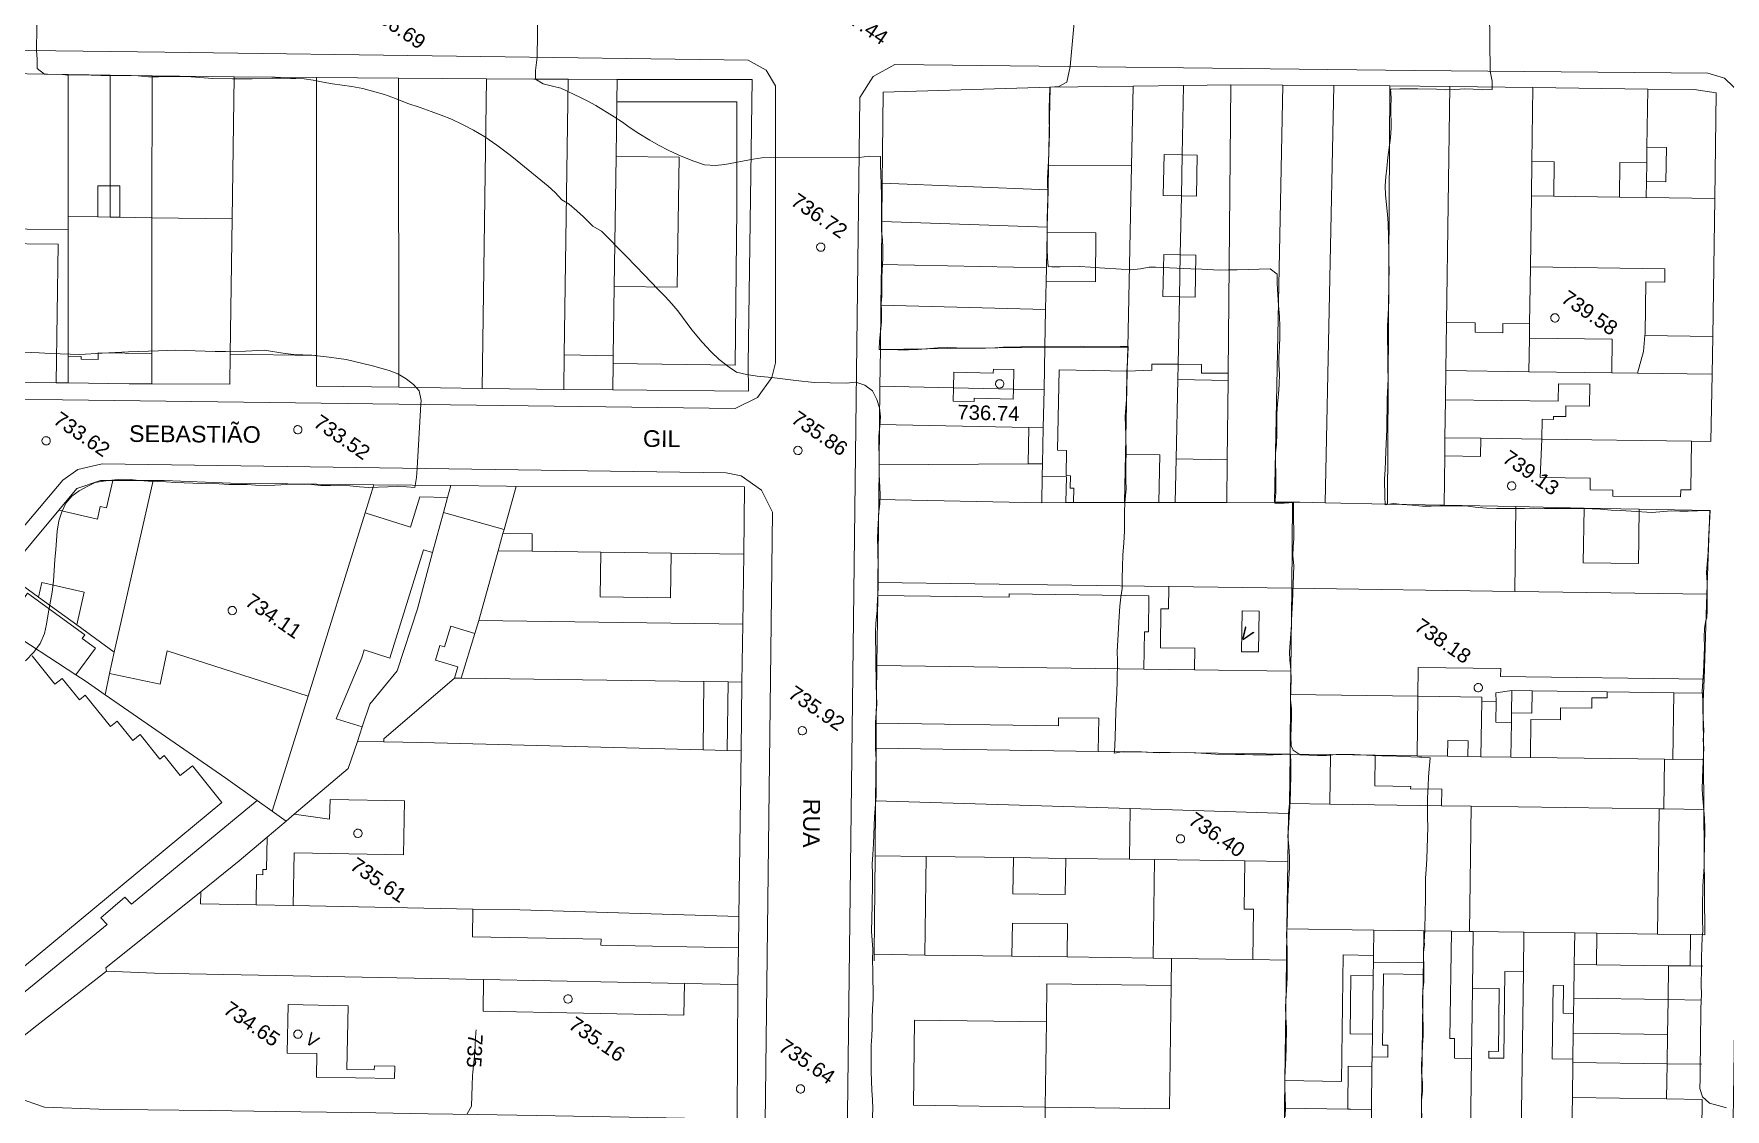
# Model space of a CAD drawing. Header units: metres. Extents: x 322294 to 7190115, y 7390841 to 10157759.
# Drawn here: x 323256.2 to 323459.6, y 7393118.2 to 7393247.5 of the extents above; entities that cross this region are included whole.
import ezdxf
from ezdxf.enums import TextEntityAlignment as Align

# ---------------------------------------------------------------- set-up
doc = ezdxf.new("R2010")
doc.units = ezdxf.units.M
doc.layers.get('0').update_dxf_attribs({"lineweight": 18})
for name, color, linetype, lineweight in [('100_SIST_VIARIO_MEIO_FIO', 1, 'Continuous', 18), ('160_P_SIMP_ASF_TOP', 7, 'Continuous', 18), ('168_P_SIMP_PARALE_TOP', 7, 'Continuous', 18), ('206_MURO_E_MURO_ARRIMO', 7, 'Continuous', 18), ('214_PROJ_BEIRAL_EDIF', 10, 'Continuous', 18), ('600_CURVA_MESTRA', 14, 'Continuous', 18), ('602_CURVA_MESTRA_TOP', 24, 'Continuous', 18), ('604_CURVA_INTERM', 7, 'Continuous', 18), ('606_PTO_COTADO', 7, 'Continuous', 18), ('608_PTO_COTADO_INTERVIA', 1, 'Continuous', 18), ('624_SEGM_CURVA_MESTRA', 14, 'Continuous', 18)]:
    doc.layers.add(name, color=color, linetype=linetype, lineweight=lineweight)
doc.styles.add('Style-Arial', font='arial.ttf', dxfattribs={"height": 1.75})

# ---------------------------------------------------------------- blocks, each defined once
blk = doc.blocks.new('SP09')
at = {"color": 0, "linetype": 'Continuous'}
blk.add_lwpolyline([(-0.03, -0.51), (-0.14, -0.49), (-0.24, -0.46), (-0.31, -0.42), (-0.35, -0.39), (-0.42, -0.31), (-0.47, -0.24), (-0.51, -0.15), (-0.52, -0.09), (-0.52, 0.03), (-0.51, 0.11), (-0.48, 0.2), (-0.44, 0.27), (-0.4, 0.33), (-0.32, 0.39), (-0.23, 0.44), (-0.15, 0.48), (-0.1, 0.48), (-0.03, 0.48), (0.08, 0.48), (0.19, 0.44), (0.27, 0.4), (0.35, 0.32), (0.41, 0.23), (0.46, 0.11), (0.48, 0.03), (0.48, -0.03), (0.47, -0.08), (0.44, -0.21), (0.38, -0.3), (0.31, -0.38), (0.23, -0.44), (0.1, -0.49), (0.02, -0.51)], close=True, dxfattribs=at)
blk = doc.blocks.new('SP10')
at = {"color": 0, "linetype": 'Continuous'}
blk.add_lwpolyline([(-0.03, -0.51), (-0.14, -0.49), (-0.24, -0.46), (-0.31, -0.42), (-0.35, -0.39), (-0.42, -0.31), (-0.47, -0.24), (-0.51, -0.15), (-0.52, -0.09), (-0.52, 0.03), (-0.51, 0.11), (-0.48, 0.2), (-0.44, 0.27), (-0.4, 0.33), (-0.32, 0.39), (-0.23, 0.44), (-0.15, 0.48), (-0.1, 0.48), (-0.03, 0.48), (0.08, 0.48), (0.19, 0.44), (0.27, 0.4), (0.35, 0.32), (0.41, 0.23), (0.46, 0.11), (0.48, 0.03), (0.48, -0.03), (0.47, -0.08), (0.44, -0.21), (0.38, -0.3), (0.31, -0.38), (0.23, -0.44), (0.1, -0.49), (0.02, -0.51)], close=True, dxfattribs=at)

msp = doc.modelspace()

# ---------------------------------------------------------------- linework, layer by layer
at = {"layer": '100_SIST_VIARIO_MEIO_FIO'}
for points in [[(323180.276, 7393246.415), (323179.595, 7393215.731), (323197.689, 7393204.457), (323216.827, 7393203.56), (323259.714, 7393203.509), (323340.574, 7393202.478), (323343.247, 7393203.767), (323344.99, 7393206.168), (323345.408, 7393207.958), (323345.433, 7393241.253), (323344.292, 7393243.163), (323342.112, 7393244.353), (323271.992, 7393245.315)], [(323422.23, 7393243.091), (323359.754, 7393243.822), (323357.141, 7393242.386), (323355.563, 7393239.874), (323353.732, 7393087.88), (323353.126, 7393023.232), (323354.198, 7393021.311), (323356.277, 7393020.596), (323454.943, 7393018.575), (323456.959, 7393019.539), (323458.45, 7393021.204), (323459.19, 7393023.313), (323462.319, 7393238.023), (323461.636, 7393240.149), (323459.498, 7393242.196), (323457.506, 7393242.775)]]:
    msp.add_lwpolyline(points, close=True, dxfattribs=at)
msp.add_lwpolyline([(323343.892, 7393093.192), (323345.054, 7393189.988), (323343.73, 7393192.645), (323341.294, 7393194.342), (323339.479, 7393194.716), (323264.448, 7393195.798), (323261.55, 7393195.121), (323259.716, 7393193.835), (323246.769, 7393178.486)], dxfattribs=at)
at = {"layer": '206_MURO_E_MURO_ARRIMO'}
for p, q in [((323258.925, 7393205.564), (323260.364, 7393205.542)), ((323260.364, 7393205.542), (323267.729, 7393205.429)), ((323267.729, 7393205.429), (323270.432, 7393205.416)), ((323319.965, 7393204.748), (323325.847, 7393204.69)), ((323264.257, 7393193.798), (323261.409, 7393192.833)), ((323265.728, 7393193.801), (323264.257, 7393193.798)), ((323271.908, 7393193.816), (323270.61, 7393193.813)), ((323279.907, 7393193.493), (323271.908, 7393193.816)), ((323297.131, 7393193.288), (323279.907, 7393193.493)), ((323306.374, 7393193.179), (323297.131, 7393193.288)), ((323261.409, 7393192.833), (323259.251, 7393190.227)), ((323313.064, 7393193.099), (323306.374, 7393193.179)), ((323314.234, 7393193.097), (323313.064, 7393193.099)), ((323357.72, 7393181.534), (323357.702, 7393179.974)), ((323457.007, 7393168.225), (323457.063, 7393169.909)), ((323456.969, 7393167.085), (323457.007, 7393168.225)), ((323457.011, 7393160.214), (323456.969, 7393167.085)), ((323357.532, 7393164.6), (323357.505, 7393161.599)), ((323457.048, 7393154.246), (323457.011, 7393160.214)), ((323340.954, 7393137.62), (323341.005, 7393141.387)), ((323357.282, 7393136.823), (323357.275, 7393136.022)), ((323406.606, 7393118.308), (323414.21, 7393118.202))]:
    msp.add_line(p, q, dxfattribs=at)
for points in [[(323260.366, 7393208.754), (323260.364, 7393205.542)], [(323393.813, 7393207.775), (323393.776, 7393205.935)], [(323374.032, 7393204.8), (323366.817, 7393204.946)], [(323377.607, 7393200.136), (323377.52, 7393195.817)], [(323437.573, 7393198.77), (323430.221, 7393198.872)], [(323393.583, 7393196.39), (323393.478, 7393191.157)], [(323297.131, 7393193.288), (323296.078, 7393189.91)], [(323306.374, 7393193.179), (323305.987, 7393191.748)], [(323256.821, 7393179.768), (323261.402, 7393176.431)], [(323265.904, 7393173.152), (323265.354, 7393170.594)], [(323261.307, 7393170.413), (323262.404, 7393169.695), (323264.804, 7393168.038)], [(323432.056, 7393167.242), (323430.325, 7393167.266)], [(323445.425, 7393168.386), (323436.389, 7393168.512)], [(323457.007, 7393168.225), (323453.421, 7393168.275)], [(323433.836, 7393160.537), (323433.894, 7393164.698)], [(323453.31, 7393160.266), (323457.011, 7393160.214)], [(323401.838, 7393148.062), (323407.019, 7393147.99)], [(323429.222, 7393132.746), (323429.317, 7393139.563)], [(323417.304, 7393135.891), (323417.281, 7393134.23)], [(323455.393, 7393135.419), (323456.928, 7393135.398)], [(323452.724, 7393131.378), (323456.7, 7393131.323)], [(323417.183, 7393127.223), (323417.145, 7393124.486)], [(323452.617, 7393123.672), (323456.779, 7393123.614)]]:
    msp.add_lwpolyline(points, dxfattribs=at)
at = {"layer": '214_PROJ_BEIRAL_EDIF'}
for points in [[(323250.494, 7393242.772), (323250.568, 7393227.186), (323250.47, 7393224.104), (323260.377, 7393223.953), (323260.379, 7393225.556), (323260.391, 7393242.626)], [(323263.945, 7393225.502), (323260.379, 7393225.556), (323260.391, 7393242.626), (323265.442, 7393242.552), (323265.432, 7393229.253), (323263.948, 7393229.254)], [(323266.583, 7393225.461), (323270.447, 7393225.402), (323270.459, 7393242.478), (323265.442, 7393242.552), (323265.432, 7393229.253), (323266.585, 7393229.252)], [(323280.095, 7393225.254), (323280.348, 7393242.333), (323270.459, 7393242.478), (323270.447, 7393225.402)], [(323290.244, 7393242.255), (323280.348, 7393242.333), (323280.095, 7393225.254), (323279.854, 7393208.975), (323290.22, 7393208.826)], [(323290.22, 7393208.826), (323290.217, 7393205.137), (323300.119, 7393205.007), (323300.088, 7393242.177), (323290.244, 7393242.255)], [(323310.142, 7393204.876), (323310.679, 7393242.093), (323300.088, 7393242.177), (323300.119, 7393205.007)], [(323320.025, 7393208.893), (323319.965, 7393204.748), (323310.142, 7393204.876), (323310.679, 7393242.093), (323316.377, 7393242.048), (323320.503, 7393242.045)], [(323326.027, 7393217.139), (323326.252, 7393232.782), (323326.347, 7393239.345), (323326.386, 7393242.041), (323320.503, 7393242.045), (323320.025, 7393208.893), (323325.906, 7393208.808)], [(323326.347, 7393239.345), (323340.78, 7393239.336), (323340.772, 7393226.484), (323340.553, 7393207.665), (323325.893, 7393207.863), (323325.847, 7393204.69), (323342.16, 7393204.53), (323342.13, 7393207.734), (323342.625, 7393242.031), (323326.386, 7393242.041)], [(323378.245, 7393231.714), (323378.434, 7393241.089), (323358.373, 7393240.482), (323358.252, 7393229.57), (323378.185, 7393228.753)], [(323378.434, 7393241.089), (323388.402, 7393241.218), (323388.209, 7393231.638), (323378.245, 7393231.714)], [(323387.711, 7393206.961), (323387.768, 7393209.784), (323388.209, 7393231.638), (323388.402, 7393241.218), (323394.49, 7393241.297), (323394.322, 7393232.978), (323392.141, 7393233.022), (323392.041, 7393228.069), (323394.222, 7393228.025), (323394.079, 7393220.928), (323392.094, 7393220.968), (323391.992, 7393215.912), (323393.977, 7393215.872), (323393.813, 7393207.775), (323390.669, 7393207.806), (323390.661, 7393207.05)], [(323399.838, 7393206.691), (323400.177, 7393241.37), (323394.49, 7393241.297), (323394.322, 7393232.978), (323396.129, 7393232.941), (323396.029, 7393227.988), (323394.222, 7393228.025), (323394.079, 7393220.928), (323395.966, 7393220.889), (323395.864, 7393215.834), (323393.977, 7393215.872), (323393.813, 7393207.775), (323396.626, 7393207.748), (323396.616, 7393206.723)], [(323399.736, 7393196.266), (323399.829, 7393205.813), (323399.838, 7393206.691), (323400.177, 7393241.37), (323406.432, 7393241.336), (323405.419, 7393191.176), (323399.686, 7393191.167)], [(323407.58, 7393191.179), (323405.419, 7393191.176), (323406.432, 7393241.336), (323412.534, 7393241.303), (323411.521, 7393191.118), (323408.439, 7393191.181)], [(323411.521, 7393191.118), (323412.534, 7393241.303), (323419.292, 7393241.267), (323419.011, 7393190.967)], [(323425.975, 7393203.509), (323425.911, 7393198.932), (323425.881, 7393196.747), (323425.799, 7393190.83), (323419.011, 7393190.967), (323419.292, 7393241.267), (323426.499, 7393241.176), (323426.104, 7393212.789), (323426.024, 7393207.024)], [(323436.294, 7393228.021), (323436.352, 7393232.166), (323436.476, 7393241.049), (323426.499, 7393241.176), (323426.104, 7393212.789), (323429.547, 7393212.741), (323429.532, 7393211.618), (323432.856, 7393211.572), (323432.871, 7393212.693), (323436.08, 7393212.648), (323436.175, 7393219.478)], [(323446.882, 7393227.874), (323438.989, 7393227.984), (323439.047, 7393232.128), (323436.352, 7393232.166), (323436.476, 7393241.049), (323450.286, 7393240.874), (323450.189, 7393233.865), (323450.163, 7393231.99), (323446.94, 7393232.034)], [(323450.132, 7393229.744), (323450.105, 7393227.829), (323458.34, 7393227.714), (323458.517, 7393240.422), (323455.862, 7393240.803), (323450.286, 7393240.874), (323450.189, 7393233.865), (323452.539, 7393233.833), (323452.481, 7393229.712)], [(323325.893, 7393207.863), (323325.906, 7393208.808), (323326.027, 7393217.139), (323333.614, 7393217.03), (323333.84, 7393232.672), (323326.252, 7393232.782), (323326.347, 7393239.345), (323340.78, 7393239.336), (323340.772, 7393226.484), (323340.553, 7393207.665)], [(323326.252, 7393232.782), (323326.027, 7393217.139), (323333.614, 7393217.03), (323333.84, 7393232.672)], [(323394.222, 7393228.025), (323394.322, 7393232.978), (323392.141, 7393233.022), (323392.041, 7393228.069)], [(323394.222, 7393228.025), (323394.322, 7393232.978), (323396.129, 7393232.941), (323396.029, 7393227.988)], [(323436.352, 7393232.166), (323436.294, 7393228.021), (323438.989, 7393227.984), (323439.047, 7393232.128)], [(323450.105, 7393227.829), (323446.882, 7393227.874), (323446.94, 7393232.034), (323450.163, 7393231.99), (323450.132, 7393229.744)], [(323450.189, 7393233.865), (323450.163, 7393231.99), (323450.132, 7393229.744), (323452.481, 7393229.712), (323452.539, 7393233.833)], [(323377.963, 7393217.728), (323383.88, 7393217.683), (323383.925, 7393223.585), (323378.082, 7393223.629), (323378.094, 7393224.249), (323378.185, 7393228.753), (323378.245, 7393231.714), (323388.209, 7393231.638), (323387.768, 7393209.784), (323377.804, 7393209.851), (323377.895, 7393214.376)], [(323265.429, 7393225.479), (323265.432, 7393229.253), (323263.948, 7393229.254), (323263.945, 7393225.502)], [(323265.432, 7393229.253), (323265.429, 7393225.479), (323266.583, 7393225.461), (323266.585, 7393229.252)], [(323358.252, 7393229.57), (323378.185, 7393228.753), (323378.094, 7393224.249), (323358.201, 7393224.938)], [(323436.175, 7393219.478), (323436.294, 7393228.021), (323438.989, 7393227.984), (323446.882, 7393227.874), (323450.105, 7393227.829), (323458.34, 7393227.714), (323458.109, 7393211.106), (323449.955, 7393211.219), (323449.98, 7393211.488), (323450.066, 7393217.672), (323452.339, 7393217.64), (323452.362, 7393219.252)], [(323260.366, 7393208.754), (323260.377, 7393223.953), (323260.379, 7393225.556), (323263.945, 7393225.502), (323265.429, 7393225.479), (323266.583, 7393225.461), (323270.447, 7393225.402), (323270.435, 7393209.072), (323263.982, 7393209.165), (323263.966, 7393208.333), (323261.93, 7393208.373), (323261.937, 7393208.723)], [(323270.432, 7393205.416), (323270.435, 7393209.072), (323270.447, 7393225.402), (323280.095, 7393225.254), (323279.854, 7393208.975), (323279.801, 7393205.371)], [(323378.082, 7393223.629), (323377.996, 7393219.393), (323358.144, 7393219.794), (323358.201, 7393224.938), (323378.094, 7393224.249)], [(323258.925, 7393205.564), (323251.328, 7393205.68), (323251.568, 7393222.32), (323259.166, 7393222.211)], [(323378.082, 7393223.629), (323377.996, 7393219.393), (323377.963, 7393217.728), (323383.88, 7393217.683), (323383.925, 7393223.585)], [(323377.963, 7393217.728), (323377.996, 7393219.393), (323358.144, 7393219.794), (323358.09, 7393214.893), (323377.895, 7393214.376)], [(323393.977, 7393215.872), (323394.079, 7393220.928), (323392.094, 7393220.968), (323391.992, 7393215.912)], [(323393.977, 7393215.872), (323394.079, 7393220.928), (323395.966, 7393220.889), (323395.864, 7393215.834)], [(323358.03, 7393209.534), (323377.804, 7393209.851), (323377.895, 7393214.376), (323358.09, 7393214.893)], [(323436.08, 7393212.648), (323436.056, 7393210.927), (323436, 7393206.885), (323426.024, 7393207.024), (323426.104, 7393212.789), (323429.547, 7393212.741), (323429.532, 7393211.618), (323432.856, 7393211.572), (323432.871, 7393212.693)], [(323366.817, 7393204.946), (323366.854, 7393206.81), (323371.604, 7393206.715), (323371.614, 7393207.203), (323374.079, 7393207.153), (323374.032, 7393204.8), (323377.7, 7393204.726), (323377.804, 7393209.851), (323358.03, 7393209.534), (323357.981, 7393205.124)], [(323445.956, 7393206.747), (323436, 7393206.885), (323436.056, 7393210.927), (323446.013, 7393210.788)], [(323449.036, 7393206.704), (323458.046, 7393206.578), (323458.109, 7393211.106), (323449.955, 7393211.219), (323449.782, 7393209.332)], [(323381.256, 7393191.139), (323387.392, 7393191.148), (323387.509, 7393196.957), (323387.711, 7393206.961), (323379.506, 7393207.127), (323379.31, 7393197.431), (323380.42, 7393197.409), (323380.359, 7393194.386), (323380.877, 7393194.375), (323380.847, 7393192.896), (323381.291, 7393192.887)], [(323399.736, 7393196.266), (323393.583, 7393196.39), (323393.776, 7393205.935), (323399.829, 7393205.813)], [(323425.975, 7393203.509), (323426.024, 7393207.024), (323436, 7393206.885), (323445.956, 7393206.747), (323449.036, 7393206.704), (323458.046, 7393206.578), (323457.857, 7393198.488), (323455.532, 7393198.52), (323437.573, 7393198.77), (323437.607, 7393201.158), (323438.955, 7393201.139), (323438.96, 7393201.512), (323440.423, 7393201.492), (323440.441, 7393202.78), (323443.299, 7393202.74), (323443.336, 7393205.39), (323439.547, 7393205.443), (323439.517, 7393203.321)], [(323366.817, 7393204.946), (323357.981, 7393205.124), (323357.93, 7393200.533), (323375.872, 7393200.171), (323377.607, 7393200.136), (323377.7, 7393204.726), (323374.032, 7393204.8), (323374.007, 7393203.599), (323369.298, 7393203.694), (323369.29, 7393203.287), (323366.784, 7393203.338)], [(323357.877, 7393195.686), (323357.93, 7393200.533), (323375.872, 7393200.171), (323375.784, 7393195.805)], [(323430.221, 7393198.872), (323425.911, 7393198.932), (323425.881, 7393196.747), (323430.19, 7393196.687)], [(323437.573, 7393198.77), (323455.532, 7393198.52), (323455.451, 7393192.662), (323454.246, 7393192.679), (323454.234, 7393191.822), (323446.077, 7393191.935), (323446.087, 7393192.646), (323443.364, 7393192.684), (323443.383, 7393194.073), (323437.361, 7393194.156)], [(323377.49, 7393194.314), (323377.52, 7393195.817), (323375.784, 7393195.805), (323357.877, 7393195.686), (323357.831, 7393191.533), (323377.426, 7393191.133)], [(323387.509, 7393196.957), (323387.392, 7393191.148), (323391.494, 7393191.154), (323391.61, 7393196.875)], [(323261.402, 7393176.431), (323262.302, 7393180.379), (323257.224, 7393181.536), (323256.821, 7393179.768), (323252.934, 7393182.599), (323259.251, 7393190.227), (323263.886, 7393189.17), (323264.233, 7393190.691), (323264.981, 7393190.521), (323265.728, 7393193.801), (323270.61, 7393193.813), (323265.904, 7393173.152)], [(323377.49, 7393194.314), (323377.426, 7393191.133), (323380.335, 7393191.138), (323380.398, 7393194.255)], [(323295.152, 7393162.414), (323295.73, 7393164.163), (323292.582, 7393165.144), (323295.671, 7393172.478), (323295.964, 7393173.418), (323299.056, 7393172.455), (323303.115, 7393185.479), (323304.199, 7393185.141), (323305.496, 7393189.933), (323305.987, 7393191.748), (323302.672, 7393191.817), (323301.546, 7393188.206), (323296.078, 7393189.91), (323289.214, 7393167.88), (323284.899, 7393154.034), (323286.572, 7393152.84), (323287.567, 7393153.684), (323294.04, 7393159.171)], [(323312.655, 7393187.418), (323312.79, 7393187.904), (323314.234, 7393193.097), (323341.699, 7393193.034), (323341.591, 7393184.947), (323332.867, 7393185.066), (323324.4, 7393185.182), (323316.146, 7393185.294), (323316.174, 7393187.37)], [(323392.701, 7393181.047), (323357.72, 7393181.534), (323357.831, 7393191.533), (323377.426, 7393191.133), (323380.335, 7393191.138), (323381.256, 7393191.139), (323387.392, 7393191.148), (323391.494, 7393191.154), (323393.478, 7393191.157), (323399.686, 7393191.167), (323405.419, 7393191.176), (323407.58, 7393191.179), (323407.477, 7393180.841)], [(323309.28, 7393175.421), (323306.388, 7393176.299), (323305.625, 7393173.785), (323305.079, 7393173.95), (323304.55, 7393172.206), (323307.233, 7393171.391), (323306.818, 7393170.025), (323298.329, 7393162.737), (323298.324, 7393162.371), (323295.152, 7393162.414), (323295.73, 7393164.163), (323296.632, 7393166.895), (323299.921, 7393170.908), (323302.362, 7393178.351), (323304.199, 7393185.141), (323305.496, 7393189.933), (323312.79, 7393187.904), (323312.655, 7393187.418), (323312.08, 7393185.35), (323309.747, 7393176.961)], [(323425.799, 7393190.83), (323419.011, 7393190.967), (323411.521, 7393191.118), (323408.439, 7393191.181), (323407.58, 7393191.179), (323407.477, 7393180.841), (323434.302, 7393180.468), (323434.444, 7393190.656)], [(323457.741, 7393190.185), (323457.406, 7393180.146), (323434.302, 7393180.468), (323434.444, 7393190.656), (323442.631, 7393190.49), (323442.54, 7393183.907), (323449.181, 7393183.815), (323449.272, 7393190.356)], [(323449.272, 7393190.356), (323442.631, 7393190.49), (323442.54, 7393183.907), (323449.181, 7393183.815)], [(323332.867, 7393185.066), (323332.794, 7393179.687), (323324.326, 7393179.803), (323324.4, 7393185.182), (323316.146, 7393185.294), (323312.08, 7393185.35), (323309.747, 7393176.961), (323341.477, 7393176.528), (323341.591, 7393184.947)], [(323324.4, 7393185.182), (323332.867, 7393185.066), (323332.794, 7393179.687), (323324.326, 7393179.803)], [(323261.307, 7393170.413), (323252.593, 7393176.114), (323252.779, 7393176.369), (323249.63, 7393178.663), (323251.963, 7393181.426), (323253.458, 7393180.337), (323253.745, 7393180.732), (323255.123, 7393179.728), (323255.501, 7393180.248), (323262.391, 7393175.229), (323262.074, 7393174.794), (323263.657, 7393173.64)], [(323389.713, 7393171.115), (323389.776, 7393175.62), (323390.251, 7393175.613), (323390.311, 7393179.932), (323373.528, 7393180.166), (323373.522, 7393179.754), (323357.702, 7393179.974), (323357.609, 7393171.561)], [(323392.701, 7393181.047), (323392.663, 7393178.367), (323391.758, 7393178.38), (323391.693, 7393173.681), (323395.815, 7393173.624), (323395.779, 7393171.03), (323407.377, 7393170.869), (323407.477, 7393180.841)], [(323434.302, 7393180.468), (323407.477, 7393180.841), (323407.377, 7393170.869), (323407.349, 7393168.073), (323422.649, 7393167.86), (323422.697, 7393171.311), (323432.605, 7393171.173), (323432.592, 7393170.25), (323457.063, 7393169.909), (323457.406, 7393180.146)], [(323403.569, 7393178.086), (323401.52, 7393178.115), (323401.452, 7393173.209), (323403.501, 7393173.18)], [(323309.28, 7393175.421), (323307.641, 7393170.014), (323336.815, 7393169.616), (323339.729, 7393169.576), (323341.384, 7393169.554), (323341.477, 7393176.528), (323309.747, 7393176.961)], [(323284.899, 7393154.034), (323289.214, 7393167.88), (323272.287, 7393173.304), (323271.423, 7393169.289), (323265.354, 7393170.594), (323264.804, 7393168.038), (323279.33, 7393158.01), (323283.11, 7393155.312)], [(323384.219, 7393161.227), (323384.275, 7393165.213), (323379.445, 7393165.28), (323379.432, 7393164.295), (323357.532, 7393164.6), (323357.609, 7393171.561), (323389.713, 7393171.115), (323395.779, 7393171.03), (323407.377, 7393170.869), (323407.349, 7393168.073), (323407.278, 7393160.907)], [(323298.324, 7393162.371), (323302.915, 7393162.308), (323336.703, 7393161.409), (323336.815, 7393169.616), (323307.641, 7393170.014), (323306.818, 7393170.025), (323298.329, 7393162.737)], [(323341.384, 7393169.554), (323341.272, 7393161.287), (323339.617, 7393161.331), (323339.729, 7393169.576)], [(323412.15, 7393160.839), (323417.518, 7393160.764), (323422.549, 7393160.694), (323422.649, 7393167.86), (323407.349, 7393168.073), (323407.278, 7393160.907)], [(323428.66, 7393160.609), (323428.686, 7393162.505), (323426.243, 7393162.539), (323426.217, 7393160.643), (323422.549, 7393160.694), (323422.649, 7393167.86), (323430.332, 7393167.754), (323430.325, 7393167.266), (323430.232, 7393160.587)], [(323433.91, 7393165.848), (323433.894, 7393164.698), (323432.021, 7393164.724), (323432.056, 7393167.242), (323432.025, 7393168.263), (323433.947, 7393168.546)], [(323433.947, 7393168.546), (323436.389, 7393168.512), (323436.351, 7393165.814), (323433.91, 7393165.848)], [(323436.175, 7393160.504), (323452.312, 7393160.28), (323453.31, 7393160.266), (323453.421, 7393168.275), (323445.425, 7393168.386), (323445.414, 7393167.652), (323443.568, 7393167.677), (323443.55, 7393166.417), (323439.804, 7393166.47), (323439.783, 7393165.019), (323436.238, 7393165.068)], [(323287.567, 7393153.684), (323291.815, 7393153.082), (323291.861, 7393155.444), (323300.825, 7393155.271), (323300.7, 7393148.78), (323287.536, 7393149.034), (323287.414, 7393142.686), (323309.035, 7393142.269), (323314.695, 7393142.16), (323341.005, 7393141.387), (323341.272, 7393161.287), (323339.617, 7393161.331), (323336.703, 7393161.409), (323302.915, 7393162.308), (323298.324, 7393162.371), (323295.152, 7393162.414), (323294.04, 7393159.171)], [(323384.219, 7393161.227), (323407.278, 7393160.907), (323407.218, 7393154.939), (323407.1, 7393153.758), (323388.049, 7393154.34), (323357.448, 7393155.274), (323357.505, 7393161.599)], [(323407.278, 7393160.907), (323407.218, 7393154.939), (323412.067, 7393154.872), (323412.15, 7393160.839)], [(323436.175, 7393160.504), (323452.312, 7393160.28), (323452.229, 7393154.313), (323451.676, 7393154.321), (323429.049, 7393154.636), (323425.508, 7393154.685), (323425.535, 7393156.664), (323421.781, 7393156.716), (323421.785, 7393157.02), (323417.467, 7393157.08), (323417.518, 7393160.764), (323422.549, 7393160.694), (323426.217, 7393160.643), (323428.66, 7393160.609), (323430.232, 7393160.587), (323433.836, 7393160.537)], [(323264.99, 7393134.791), (323256.601, 7393128.269), (323248.521, 7393121.889), (323247.488, 7393122.024), (323246.748, 7393129.479), (323249.012, 7393131.267), (323251.094, 7393128.63), (323251.883, 7393129.253), (323251.679, 7393129.512), (323254.343, 7393131.616), (323265.052, 7393140.388), (323264.314, 7393141.223), (323267.191, 7393143.691), (323268.002, 7393142.845), (323283.11, 7393155.312), (323284.899, 7393154.034), (323286.572, 7393152.84), (323284.297, 7393150.912), (323280.942, 7393148.068), (323276.307, 7393144.34), (323270.549, 7393139.708), (323264.911, 7393135.199)], [(323363.542, 7393148.595), (323357.389, 7393148.68), (323357.448, 7393155.274), (323388.049, 7393154.34), (323387.964, 7393148.255), (323380.317, 7393148.361), (323374.023, 7393148.449)], [(323412.067, 7393154.872), (323425.508, 7393154.685), (323429.049, 7393154.636), (323428.84, 7393139.57), (323426.684, 7393139.6), (323423.365, 7393139.646), (323417.357, 7393139.73), (323406.906, 7393139.875), (323407.019, 7393147.99), (323407.1, 7393153.758), (323407.218, 7393154.939)], [(323444.171, 7393139.357), (323451.466, 7393139.255), (323451.676, 7393154.321), (323429.049, 7393154.636), (323428.84, 7393139.57), (323429.317, 7393139.563), (323435.397, 7393139.479), (323441.503, 7393139.394)], [(323452.229, 7393154.313), (323451.676, 7393154.321), (323451.466, 7393139.255), (323455.446, 7393139.2), (323457.14, 7393139.176), (323457.048, 7393154.246)], [(323284.297, 7393150.912), (323280.942, 7393148.068), (323276.307, 7393144.34), (323276.28, 7393142.9), (323282.961, 7393142.771), (323283.031, 7393146.408), (323283.782, 7393146.393), (323283.794, 7393147.019), (323284.222, 7393147.01)], [(323357.282, 7393136.823), (323357.389, 7393148.68), (323363.542, 7393148.595), (323363.377, 7393136.739)], [(323380.47, 7393136.501), (323380.526, 7393140.478), (323373.895, 7393140.57), (323373.84, 7393136.593), (323363.377, 7393136.739), (323363.542, 7393148.595), (323374.023, 7393148.449), (323373.962, 7393144.112), (323380.256, 7393144.025), (323380.317, 7393148.361), (323387.964, 7393148.255), (323390.985, 7393148.213), (323390.82, 7393136.357)], [(323380.317, 7393148.361), (323374.023, 7393148.449), (323373.962, 7393144.112), (323380.256, 7393144.025)], [(323402.803, 7393136.19), (323393.048, 7393136.326), (323390.82, 7393136.357), (323390.985, 7393148.213), (323401.838, 7393148.062), (323401.757, 7393142.247), (323402.887, 7393142.232)], [(323264.99, 7393134.791), (323264.911, 7393135.199), (323270.549, 7393139.708), (323276.307, 7393144.34), (323276.28, 7393142.9), (323282.961, 7393142.771), (323287.414, 7393142.686), (323309.035, 7393142.269), (323308.971, 7393138.933), (323324.438, 7393138.635), (323324.425, 7393137.938), (323340.954, 7393137.62), (323340.895, 7393133.201), (323334.464, 7393133.325), (323310.325, 7393133.79), (323270.774, 7393134.551)], [(323373.84, 7393136.593), (323380.47, 7393136.501), (323380.526, 7393140.478), (323373.895, 7393140.57)], [(323406.653, 7393121.632), (323413.457, 7393121.537), (323413.669, 7393136.741), (323417.315, 7393136.69), (323417.357, 7393139.73), (323406.906, 7393139.875), (323406.854, 7393136.134)], [(323417.315, 7393136.69), (323417.357, 7393139.73), (323423.365, 7393139.646), (323423.312, 7393135.807), (323417.304, 7393135.891)], [(323426.684, 7393139.6), (323426.504, 7393126.717), (323427.071, 7393126.709), (323427.038, 7393124.336), (323429.105, 7393124.307), (323428.979, 7393115.26), (323423.027, 7393115.343), (323423.292, 7393134.391), (323423.312, 7393135.807), (323423.365, 7393139.646)], [(323441.369, 7393129.716), (323440.121, 7393129.734), (323440.167, 7393133.084), (323438.917, 7393133.102), (323438.793, 7393124.24), (323441.292, 7393124.205), (323441.287, 7393123.829), (323441.228, 7393119.587), (323441.176, 7393115.85), (323441.164, 7393115.025), (323435.058, 7393115.11), (323435.331, 7393134.711), (323435.397, 7393139.479), (323441.503, 7393139.394), (323441.451, 7393135.613), (323441.394, 7393131.536)], [(323452.781, 7393135.456), (323444.119, 7393135.576), (323444.171, 7393139.357), (323451.466, 7393139.255), (323455.446, 7393139.2), (323455.393, 7393135.419)], [(323248.521, 7393121.889), (323256.601, 7393128.269), (323264.99, 7393134.791), (323270.774, 7393134.551), (323310.325, 7393133.79), (323310.252, 7393129.98), (323334.391, 7393129.516), (323334.464, 7393133.325), (323340.895, 7393133.201), (323340.796, 7393117.008), (323336.721, 7393117.078), (323316.694, 7393117.42), (323309.608, 7393117.541), (323303.678, 7393117.642), (323297.379, 7393117.749), (323291.426, 7393117.851), (323285.293, 7393117.935), (323277.46, 7393118.032), (323269.955, 7393118.125), (323266.757, 7393118.165), (323264.074, 7393118.198), (323257.536, 7393118.441), (323254.302, 7393119.572)], [(323402.803, 7393136.19), (323406.854, 7393136.134), (323406.653, 7393121.632), (323406.606, 7393118.308), (323406.563, 7393115.191), (323399.319, 7393115.292), (323389.713, 7393115.426), (323377.803, 7393115.591), (323377.843, 7393118.443), (323392.796, 7393118.235), (323393.003, 7393133.076), (323393.048, 7393136.326)], [(323423.027, 7393115.343), (323423.292, 7393134.391), (323418.532, 7393134.457), (323418.413, 7393125.889), (323419.057, 7393125.88), (323419.038, 7393124.459), (323417.145, 7393124.486), (323417.129, 7393123.349), (323417.057, 7393118.162), (323417.025, 7393115.825), (323417.348, 7393115.422)], [(323428.979, 7393115.26), (323429.105, 7393124.307), (323429.222, 7393132.746), (323432.431, 7393132.701), (323432.325, 7393125.146), (323431.195, 7393125.162), (323431.184, 7393124.35), (323432.967, 7393124.325), (323433.112, 7393134.742), (323435.331, 7393134.711), (323435.058, 7393115.11), (323435.012, 7393111.787), (323428.932, 7393111.92)], [(323452.781, 7393135.456), (323444.119, 7393135.576), (323441.451, 7393135.613), (323441.394, 7393131.536), (323452.724, 7393131.378)], [(323393.003, 7393133.076), (323378.049, 7393133.284), (323377.986, 7393128.697), (323377.843, 7393118.443), (323392.796, 7393118.235)], [(323417.183, 7393127.223), (323417.281, 7393134.23), (323414.595, 7393134.267), (323414.497, 7393127.26)], [(323294.024, 7393130.646), (323293.893, 7393122.991), (323297.179, 7393122.935), (323297.187, 7393123.399), (323299.652, 7393123.357), (323299.627, 7393121.898), (323290.226, 7393122.058), (323290.274, 7393124.877), (323286.72, 7393124.937), (323286.819, 7393130.769)], [(323441.369, 7393129.716), (323441.394, 7393131.536), (323452.724, 7393131.378), (323452.666, 7393127.197), (323441.336, 7393127.355)], [(323377.843, 7393118.443), (323377.986, 7393128.697), (323362.135, 7393128.918), (323361.993, 7393118.663)], [(323441.292, 7393124.205), (323441.287, 7393123.829), (323452.617, 7393123.672), (323452.666, 7393127.197), (323441.336, 7393127.355)], [(323417.129, 7393123.349), (323414.282, 7393123.389), (323414.21, 7393118.202), (323414.54, 7393118.197), (323417.057, 7393118.162)], [(323452.558, 7393119.429), (323452.617, 7393123.672), (323441.287, 7393123.829), (323441.228, 7393119.587)], [(323456.823, 7393119.37), (323456.772, 7393115.633), (323441.176, 7393115.85), (323441.228, 7393119.587), (323452.558, 7393119.429)]]:
    msp.add_lwpolyline(points, close=True, dxfattribs=at)
msp.add_lwpolyline([(323256.053, 7393172.701), (323258.771, 7393169.302), (323259.647, 7393170.003), (323261.724, 7393167.406), (323262.435, 7393167.975), (323265.446, 7393164.21), (323266.269, 7393164.868), (323268.137, 7393162.532), (323269.025, 7393163.242), (323271.389, 7393160.285), (323271.935, 7393160.721), (323273.858, 7393158.316), (323275.338, 7393159.5), (323278.863, 7393155.092), (323251.565, 7393132.452)], dxfattribs=at)
at = {"layer": '600_CURVA_MESTRA', "elevation": 735}
msp.add_lwpolyline([(323309.044, 7393122.67), (323309.006, 7393122.237), (323308.934, 7393121.053), (323308.885, 7393118.564), (323308.362, 7393117.631)], dxfattribs=at)
at = {"layer": '604_CURVA_INTERM', "flags": 128}
for points, elevation in [([(323357.012, 7393115.988), (323357.109, 7393118.207), (323357.07, 7393119.357), (323356.995, 7393120.457), (323356.929, 7393122.726), (323356.931, 7393124.837), (323356.902, 7393125.848), (323357.018, 7393126.979), (323357.046, 7393127.982), (323357.046, 7393129.127), (323357.07, 7393130.303), (323357.158, 7393131.369), (323357.101, 7393134.878), (323357.084, 7393136.083), (323357.112, 7393137.445), (323356.964, 7393139.568), (323357.025, 7393142.733), (323357.096, 7393145.392), (323357.061, 7393146.514), (323357.047, 7393147.666), (323357.104, 7393148.839), (323357.195, 7393150.089), (323357.269, 7393152.27), (323357.318, 7393153.354), (323357.505, 7393155.896), (323357.541, 7393157.049), (323357.511, 7393159.223), (323357.514, 7393160.232), (323357.459, 7393161.591), (323357.44, 7393163.693), (323357.46, 7393164.75), (323357.604, 7393166.908), (323357.579, 7393168.011), (323357.525, 7393169.167), (323357.495, 7393172.384), (323357.472, 7393173.471), (323357.421, 7393174.492), (323357.431, 7393175.609), (323357.485, 7393176.645), (323357.626, 7393178.177), (323357.634, 7393178.741), (323357.756, 7393180.842), (323357.776, 7393181.964), (323357.777, 7393183.184), (323357.719, 7393185.598), (323357.664, 7393186.789), (323357.708, 7393187.875), (323357.856, 7393190.031), (323357.968, 7393191.044), (323358, 7393192.116), (323357.899, 7393194.543), (323357.876, 7393196.775), (323357.825, 7393197.902), (323357.835, 7393199.13), (323357.971, 7393200.362), (323358.032, 7393201.459), (323357.91, 7393202.549), (323357.595, 7393203.548), (323357.068, 7393204.575), (323356.158, 7393205.266), (323355.058, 7393205.613), (323353.902, 7393205.496), (323350.052, 7393205.595), (323347.844, 7393205.809), (323344.99, 7393206.168), (323343.218, 7393206.34), (323341.921, 7393206.541), (323340.715, 7393206.836), (323339.858, 7393207.409), (323338.642, 7393208.346), (323337.699, 7393209.254), (323336.604, 7393210.446), (323335.363, 7393211.935), (323333.672, 7393214.216), (323332.935, 7393215.063), (323332.15, 7393215.923), (323331.267, 7393216.803), (323329.669, 7393218.487), (323327.485, 7393220.752), (323326.736, 7393221.493), (323325.206, 7393223.075), (323324.479, 7393223.788), (323323.469, 7393224.404), (323323.126, 7393224.715), (323322.328, 7393225.497), (323321.528, 7393226.221), (323320.592, 7393227.02), (323319.729, 7393227.57), (323318.909, 7393228.428), (323318.067, 7393229.189), (323314.373, 7393232.256), (323313.518, 7393232.93), (323311.913, 7393234.142), (323310.467, 7393235.114), (323309.101, 7393235.91), (323307.798, 7393236.629), (323306.466, 7393237.253), (323305.205, 7393237.751), (323304.036, 7393238.186), (323302.697, 7393238.653), (323301.224, 7393239.135), (323299.727, 7393239.732), (323298.411, 7393240.204), (323297.251, 7393240.552), (323295.796, 7393240.942), (323294.477, 7393241.174), (323293.321, 7393241.355), (323292.145, 7393241.514), (323291.019, 7393241.707), (323289.845, 7393241.95), (323288.765, 7393242.105), (323287.731, 7393242.14), (323287.121, 7393242.143), (323285.885, 7393242.186), (323284.878, 7393242.184), (323282.51, 7393242.105), (323280.131, 7393242.101), (323277.76, 7393242.156), (323275.155, 7393242.355), (323273.778, 7393242.399), (323271.22, 7393242.329), (323270.047, 7393242.34), (323268.784, 7393242.469), (323267.738, 7393242.505), (323265.464, 7393242.477), (323263.125, 7393242.541), (323261.638, 7393242.581), (323260.285, 7393242.539), (323259.687, 7393242.608), (323257.516, 7393242.677), (323256.656, 7393243.361), (323256.631, 7393244.454), (323256.583, 7393245.5), (323256.711, 7393256.459)], 736), ([(323316.91, 7393255.778), (323316.771, 7393244.701), (323316.576, 7393243.087), (323316.557, 7393242.065), (323317.472, 7393241.508), (323318.608, 7393241.233), (323319.603, 7393240.96), (323321.978, 7393239.865), (323322.872, 7393239.41), (323323.818, 7393238.877), (323326.026, 7393237.533), (323327.018, 7393236.889), (323327.841, 7393236.295), (323328.987, 7393235.512), (323330.3, 7393234.708), (323331.363, 7393234.112), (323332.596, 7393233.471), (323334.06, 7393232.812), (323335.614, 7393232.197), (323336.879, 7393231.766), (323338.213, 7393231.698), (323339.333, 7393231.785), (323342.742, 7393232.443), (323343.785, 7393232.589), (323345.427, 7393232.7), (323355.475, 7393232.636), (323356.669, 7393232.809), (323358.054, 7393232.762), (323358.046, 7393231.674), (323358.07, 7393230.652), (323358.131, 7393229.437), (323358.165, 7393228.111), (323358.158, 7393224.885), (323358.18, 7393223.843), (323358.288, 7393222.737), (323358.322, 7393221.728), (323358.316, 7393220.534), (323358.217, 7393218.299), (323358.196, 7393215.943), (323358.124, 7393215.148), (323358.176, 7393214.084), (323358.169, 7393212.884), (323357.915, 7393210.572), (323357.884, 7393209.566), (323358.905, 7393209.572), (323360.137, 7393209.516), (323361.395, 7393209.505), (323362.537, 7393209.548), (323364.955, 7393209.761), (323366.153, 7393209.793), (323367.17, 7393209.761), (323368.343, 7393209.701), (323370.652, 7393209.724), (323371.79, 7393209.755), (323372.795, 7393209.85), (323374.905, 7393209.857), (323376.098, 7393209.884), (323380.129, 7393209.873), (323381.132, 7393209.871), (323382.135, 7393209.937), (323382.494, 7393209.907), (323384.503, 7393209.857), (323385.731, 7393209.863), (323386.85, 7393209.9), (323387.799, 7393209.902), (323387.78, 7393208.892), (323387.645, 7393206.827), (323387.6, 7393203.545), (323387.521, 7393202.541), (323387.47, 7393201.501), (323387.499, 7393200.34), (323387.547, 7393199.229), (323387.563, 7393197.056), (323387.535, 7393195.961), (323387.55, 7393193.793), (323387.584, 7393192.779), (323387.415, 7393191.134), (323387.373, 7393190.051), (323387.383, 7393189.019), (323387.361, 7393187.712), (323387.283, 7393186.288), (323387.18, 7393184.839), (323387.124, 7393183.458), (323387.1, 7393181.995), (323387.099, 7393180.799), (323386.957, 7393179.757), (323386.835, 7393178.688), (323386.728, 7393177.457), (323386.579, 7393174.591), (323386.506, 7393173.218), (323386.517, 7393172.102), (323386.477, 7393169.711), (323386.437, 7393168.324), (323386.338, 7393166.119), (323386.259, 7393162.843), (323386.156, 7393161.169), (323386.141, 7393161.026), (323387.254, 7393161.224), (323389.439, 7393161.171), (323391.542, 7393161.054), (323394.741, 7393161.078), (323395.937, 7393161.044), (323397.194, 7393160.985), (323398.338, 7393160.895), (323400.726, 7393160.848), (323401.794, 7393160.843), (323402.822, 7393160.811), (323404.136, 7393160.795), (323405.24, 7393160.808), (323407.355, 7393160.879), (323407.389, 7393159.797), (323407.38, 7393158.621), (323407.331, 7393156.342), (323407.315, 7393155.282), (323407.108, 7393152.008), (323407.027, 7393150.989), (323407.153, 7393149.826), (323407.207, 7393148.535), (323407.203, 7393147.248), (323407.028, 7393143.797), (323406.924, 7393140.341), (323406.855, 7393139.274), (323406.936, 7393137.341), (323406.926, 7393136.256), (323406.951, 7393135.164), (323406.946, 7393134.038), (323406.835, 7393131.821), (323406.752, 7393130.541), (323406.795, 7393129.318), (323406.875, 7393127.992), (323406.813, 7393125.6), (323406.78, 7393124.38), (323406.671, 7393121.989), (323406.669, 7393120.801), (323406.703, 7393119.714), (323406.718, 7393118.447), (323406.696, 7393117.305)], 737), ([(323381.849, 7393254.697), (323380.827, 7393243.576), (323380.444, 7393241.682), (323379.473, 7393241.19), (323378.406, 7393241.098), (323378.416, 7393240.998), (323378.34, 7393238.608), (323378.318, 7393237.598), (323378.342, 7393235.538), (323378.32, 7393234.429), (323378.229, 7393232.211), (323378.109, 7393230.158), (323378.143, 7393227.785), (323378.079, 7393225.277), (323378.091, 7393221.63), (323378.11, 7393220.542), (323378.197, 7393219.519), (323378.628, 7393219.495), (323379.643, 7393219.491), (323381.982, 7393219.544), (323383.286, 7393219.462), (323384.382, 7393219.369), (323386.979, 7393219.216), (323388.063, 7393219.125), (323389.313, 7393219.268), (323390.327, 7393219.459), (323391.103, 7393219.439), (323395.37, 7393219.254), (323396.659, 7393219.225), (323398.749, 7393219.111), (323399.88, 7393219.147), (323400.914, 7393219.127), (323403.55, 7393219.231), (323404.899, 7393219.266), (323405.724, 7393218.621), (323405.74, 7393217.525), (323405.832, 7393216.11), (323405.89, 7393214.847), (323405.996, 7393213.514), (323406.065, 7393212.336), (323406.069, 7393211.142), (323406.016, 7393209.853), (323405.927, 7393208.714), (323405.927, 7393207.663), (323406.017, 7393206.631), (323405.963, 7393205.335), (323405.887, 7393204.183), (323405.783, 7393203.018), (323405.711, 7393201.813), (323405.708, 7393199.451), (323405.639, 7393198.147), (323405.541, 7393197.105), (323405.586, 7393193.439), (323405.571, 7393192.295), (323405.471, 7393191.057), (323406.594, 7393191.059), (323407.686, 7393191.138), (323407.681, 7393189.037), (323407.744, 7393187.868), (323407.722, 7393186.832), (323407.645, 7393185.825), (323407.598, 7393184.737), (323407.756, 7393183.563), (323407.715, 7393182.405), (323407.613, 7393180.234), (323407.59, 7393179.175), (323407.464, 7393176.989), (323407.446, 7393176.43), (323407.294, 7393174.277), (323407.235, 7393173.179), (323407.276, 7393172.179), (323407.385, 7393171.082), (323407.435, 7393169.871), (323407.369, 7393168.716), (323407.355, 7393167.433), (323407.441, 7393166.323), (323407.451, 7393165.319), (323407.407, 7393164.092), (323407.389, 7393163.006), (323407.418, 7393161.888), (323407.652, 7393161.363), (323408.511, 7393160.797), (323410.58, 7393160.726), (323411.66, 7393160.725), (323412.835, 7393160.835), (323413.895, 7393160.859), (323414.976, 7393160.86), (323417.25, 7393160.75), (323418.305, 7393160.679), (323419.489, 7393160.677), (323420.72, 7393160.609), (323421.789, 7393160.589), (323422.851, 7393160.511), (323423.12, 7393160.543), (323424.117, 7393160.436), (323423.939, 7393158.149), (323423.872, 7393157.054), (323423.818, 7393155.607), (323423.801, 7393154.475), (323423.819, 7393153.251), (323423.862, 7393152.16), (323423.718, 7393148.255), (323423.656, 7393147.04), (323423.569, 7393145.982), (323423.567, 7393143.355), (323423.526, 7393141.949), (323423.479, 7393139.686), (323423.415, 7393138.304), (323423.434, 7393138.062), (323423.33, 7393137.047), (323423.319, 7393136.516), (323423.365, 7393135.487), (323423.357, 7393133.506), (323423.229, 7393132.418), (323423.203, 7393131.409), (323423.265, 7393129.218), (323423.291, 7393128.132), (323423.29, 7393127.068), (323423.212, 7393125.885), (323423.165, 7393124.785), (323423.09, 7393123.639), (323423.097, 7393122.602), (323423.194, 7393121.418), (323423.189, 7393120.346), (323423.105, 7393119.297), (323423.089, 7393118.255), (323423.14, 7393117.212)], 738), ([(323431.208, 7393253.859), (323431.361, 7393243.009), (323431.597, 7393241.84), (323431.582, 7393240.811), (323430.463, 7393240.768), (323429.311, 7393240.856), (323428.299, 7393240.884), (323427.104, 7393240.838), (323425.97, 7393240.772), (323424.883, 7393240.875), (323422.639, 7393240.91), (323420.492, 7393240.898), (323419.493, 7393240.875), (323419.378, 7393240.86), (323419.447, 7393239.827), (323419.419, 7393238.619), (323419.443, 7393236.211), (323419.366, 7393235.026), (323419.048, 7393232.65), (323418.922, 7393231.36), (323418.801, 7393230.317), (323418.716, 7393229.218), (323418.759, 7393228.17), (323419, 7393225.781), (323419.079, 7393224.739), (323419.151, 7393221.405), (323419.167, 7393220.108), (323419.208, 7393219.051), (323419.143, 7393217.838), (323419.139, 7393215.553), (323419.115, 7393214.502), (323419.007, 7393212.399), (323418.995, 7393211.379), (323419.034, 7393208.662), (323419.039, 7393207.314), (323419.069, 7393206.033), (323418.976, 7393203.561), (323418.968, 7393202.409), (323418.921, 7393201.115), (323418.909, 7393199.924), (323418.784, 7393197.318), (323418.774, 7393196.148), (323418.7, 7393195.111), (323418.65, 7393193.98), (323418.682, 7393191.82), (323418.724, 7393190.882), (323419.728, 7393191.029), (323420.767, 7393190.915), (323421.971, 7393190.845), (323423.183, 7393190.732), (323424.264, 7393190.728), (323425.279, 7393190.773), (323426.297, 7393190.746), (323428.417, 7393190.741), (323429.543, 7393190.607), (323430.901, 7393190.472), (323432.1, 7393190.446), (323434.393, 7393190.452), (323435.454, 7393190.429), (323436.564, 7393190.489), (323437.855, 7393190.439), (323441.241, 7393190.45), (323442.558, 7393190.453), (323444.59, 7393190.336), (323445.87, 7393190.252), (323447.022, 7393190.212), (323448.313, 7393190.112), (323450.821, 7393189.962), (323453.103, 7393190.155), (323454.147, 7393190.127), (323455.167, 7393190.122), (323456.254, 7393190.143), (323457.328, 7393190.207), (323457.784, 7393190.199), (323457.67, 7393187.968), (323457.613, 7393187.5), (323457.533, 7393185.184), (323457.369, 7393182.717), (323457.425, 7393181.548), (323457.449, 7393180.456), (323457.424, 7393179.312), (323457.423, 7393178.23), (323457.381, 7393177.247), (323457.273, 7393176.999), (323457.109, 7393176.009), (323457.079, 7393174.943), (323457.122, 7393173.818), (323457.089, 7393172.745), (323457.014, 7393171.741), (323456.979, 7393170.725), (323456.846, 7393168.49), (323456.904, 7393167.346), (323456.911, 7393166.121), (323457.015, 7393163.712), (323456.969, 7393162.559), (323457.027, 7393161.654), (323456.918, 7393159.137), (323456.863, 7393157.945), (323456.842, 7393156.661), (323456.893, 7393155.553), (323457.119, 7393153.205), (323457.145, 7393151.982), (323457.119, 7393149.673), (323457.076, 7393148.487), (323457.069, 7393147.365), (323456.988, 7393146.189), (323456.93, 7393145.03), (323456.865, 7393142.524), (323456.868, 7393141.047), (323456.907, 7393139.597), (323456.838, 7393138.871), (323456.752, 7393136.47), (323456.747, 7393135.192), (323456.713, 7393133.112), (323456.741, 7393132.033), (323456.679, 7393130.323), (323456.62, 7393126.127), (323456.599, 7393123.044), (323456.602, 7393121.861), (323456.56, 7393120.698), (323456.858, 7393119.694), (323457.717, 7393118.906), (323458.773, 7393118.638), (323459.752, 7393118.342)], 739), ([(323254.161, 7393209.279), (323256.884, 7393209.166), (323258.26, 7393209.07), (323261.766, 7393208.958), (323264.454, 7393209.107), (323266.016, 7393209.21), (323267.646, 7393209.282), (323271.237, 7393209.399), (323272.267, 7393209.44), (323273.331, 7393209.456), (323275.645, 7393209.395), (323278.05, 7393209.305), (323279.277, 7393209.314), (323281.715, 7393209.368), (323283.942, 7393209.476), (323286.473, 7393209.079), (323287.495, 7393208.966), (323289.661, 7393208.852), (323291.773, 7393208.623), (323292.909, 7393208.491), (323293.78, 7393208.334), (323296.971, 7393207.605), (323298.965, 7393207.042), (323300.001, 7393206.612), (323301.012, 7393206.043), (323301.907, 7393205.364), (323302.56, 7393204.593), (323302.808, 7393203.414), (323302.786, 7393202.96), (323302.338, 7393195.287), (323302.238, 7393194.147), (323302.065, 7393192.944), (323301.046, 7393193.02), (323299.951, 7393193.13), (323298.805, 7393193.046), (323296.511, 7393192.956), (323295.421, 7393193.03), (323294.245, 7393193.167), (323293.061, 7393193.22), (323291.909, 7393193.191), (323290.76, 7393193.185), (323289.648, 7393193.326), (323287.394, 7393193.348), (323285.24, 7393193.258), (323284.065, 7393193.212), (323282.898, 7393193.236), (323281.885, 7393193.302), (323280.812, 7393193.303), (323279.679, 7393193.337), (323278.544, 7393193.397), (323276.457, 7393193.453), (323273.245, 7393193.571), (323272.164, 7393193.645), (323270, 7393193.731), (323268.904, 7393193.793), (323267.829, 7393193.907), (323266.764, 7393193.956), (323265.621, 7393193.859), (323264.618, 7393193.738), (323263.635, 7393193.541), (323262.722, 7393193.119), (323261.716, 7393192.563), (323260.816, 7393191.902), (323260.094, 7393191.057), (323259.627, 7393190.045), (323259.272, 7393188.958), (323259.037, 7393187.716), (323258.896, 7393185.504), (323258.767, 7393184.263), (323258.624, 7393181.724), (323258.451, 7393180.369), (323257.98, 7393177.747), (323257.79, 7393176.509), (323257.51, 7393175.382), (323257.008, 7393174.183), (323256.261, 7393173.157), (323255.263, 7393172.096)], 734)]:
    msp.add_lwpolyline(points, dxfattribs=dict(at, elevation=elevation))
at = {"layer": '624_SEGM_CURVA_MESTRA', "elevation": 735}
msp.add_lwpolyline([(323309.418, 7393127.743), (323309.387, 7393127.433), (323309.295, 7393125.982), (323309.249, 7393124.983), (323309.044, 7393122.67)], dxfattribs=at)

# ---------------------------------------------------------------- block references
at = {"layer": '606_PTO_COTADO', "rotation": 325.5688295630279}
for p in [(323350.887, 7393221.857, 736.725), (323439.154, 7393213.347, 739.579), (323372.397, 7393205.416, 736.74), (323288.015, 7393199.896, 733.525), (323433.953, 7393193.148, 739.129), (323280.126, 7393178.155, 734.11), (323429.935, 7393168.88, 738.179), (323348.674, 7393163.701, 735.925), (323295.242, 7393151.361, 735.6), (323394.135, 7393150.705, 736.399), (323320.501, 7393131.449, 735.165), (323288.024, 7393127.218, 734.655), (323348.447, 7393120.633, 735.644)]:
    msp.add_blockref('SP09', p, dxfattribs=at)
at = {"layer": '608_PTO_COTADO_INTERVIA', "rotation": 325.5688295630279}
for p in [(323257.75, 7393198.564, 733.62), (323348.146, 7393197.409, 735.865)]:
    msp.add_blockref('SP10', p, dxfattribs=at)

# ---------------------------------------------------------------- texts
at = {"layer": '160_P_SIMP_ASF_TOP', "style": 'Style-Arial'}
msp.add_text('RUA', height=2, rotation=269.30129, dxfattribs=at).set_placement((323349.785, 7393155.543), align=Align.MIDDLE_LEFT)
at = {"layer": '168_P_SIMP_PARALE_TOP', "style": 'Style-Arial'}
for s, p in [('SEBASTIÃO', (323267.684, 7393198.443)), ('GIL', (323329.476, 7393197.848))]:
    msp.add_text(s, height=2, rotation=359.56883, dxfattribs=at).set_placement(p)
at = {"layer": '214_PROJ_BEIRAL_EDIF', "style": 'Style-Arial'}
for p in [(323401.02, 7393175.055), (323288.718, 7393126.283)]:
    msp.add_text('V', height=1.5, rotation=325.56883, dxfattribs=at).set_placement(p)
at = {"layer": '602_CURVA_MESTRA_TOP', "style": 'Style-Arial'}
msp.add_text('735', height=1.75, rotation=267.33452, dxfattribs=at).set_placement((323309.259, 7393125.214), align=Align.MIDDLE_CENTER)
at = {"layer": '606_PTO_COTADO', "style": 'Style-Arial'}
for s, rotation, p in [('736.69', 325.56883, (323299.989, 7393248.386, 736.695)), ('736.72', 325.56883, (323350.688, 7393225.648, 736.725)), ('739.58', 325.56883, (323443.307, 7393213.972, 739.579)), ('733.52', 325.56883, (323293.304, 7393199.014, 733.525)), ('736.74', 358.4381, (323371.019, 7393201.931, 736.74)), ('739.13', 325.56883, (323436.258, 7393194.739, 739.129)), ('734.11', 325.56883, (323285.075, 7393177.505, 734.11)), ('738.18', 325.56883, (323425.67, 7393174.513, 738.179)), ('735.92', 325.56883, (323350.369, 7393166.418, 735.925)), ('736.40', 325.56883, (323398.486, 7393151.209, 736.399)), ('735.61', 325.56883, (323297.69, 7393145.766, 735.6)), ('734.65', 325.56883, (323282.464, 7393128.454, 734.655)), ('735.16', 325.56883, (323323.961, 7393126.619, 735.165)), ('735.64', 325.56883, (323349.205, 7393123.93, 735.644))]:
    msp.add_text(s, height=1.75, rotation=rotation, dxfattribs=at).set_placement(p, align=Align.MIDDLE_CENTER)
at = {"layer": '608_PTO_COTADO_INTERVIA', "style": 'Style-Arial'}
for s, p in [('737.44', (323355.573, 7393248.921, 737.445)), ('733.62', (323262.024, 7393199.366, 733.62)), ('735.86', (323350.734, 7393199.476, 735.865))]:
    msp.add_text(s, height=1.75, rotation=325.56883, dxfattribs=at).set_placement(p, align=Align.MIDDLE_CENTER)

doc.saveas('drawing.dxf')
